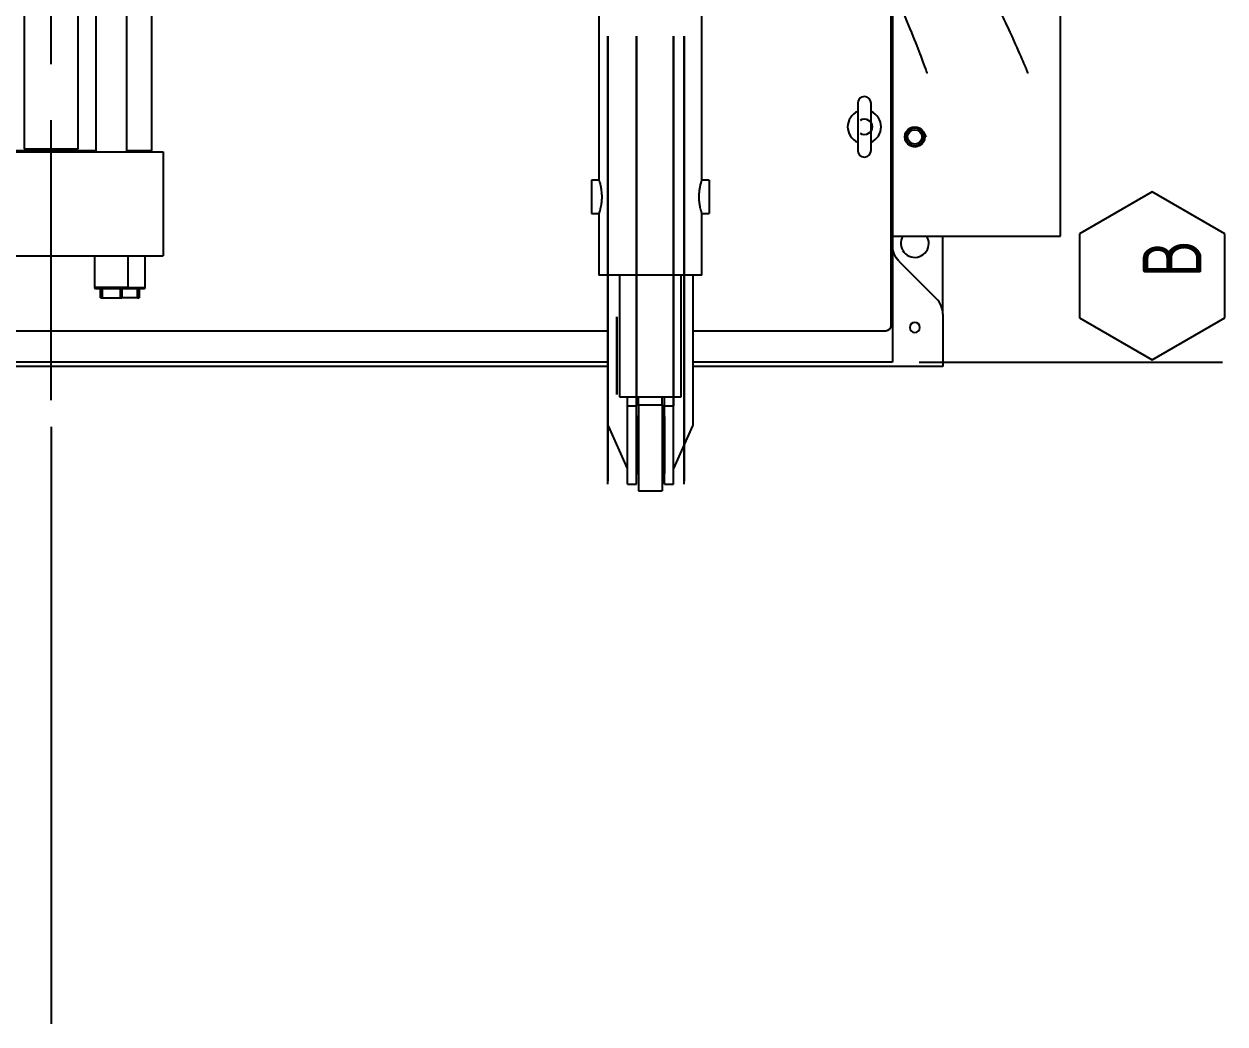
# Model space of a CAD drawing. Header units: millimetres. Extents: x 10462777 to 22643323, y 453826 to 1389191.
# Drawn here: x 11282084 to 11283156, y 578773 to 579665 of the extents above; entities that cross this region are included whole.
import ezdxf

# ---------------------------------------------------------------- set-up
doc = ezdxf.new("R2010")
doc.units = ezdxf.units.MM
doc.header["$LTSCALE"] = 200
doc.header["$MEASUREMENT"] = 0
doc.linetypes.add('CENTER', pattern=[2, 1.25, -0.25, 0.25, -0.25])
doc.layers.add('1', color=1, linetype='CENTER')
doc.layers.add('2', color=2, linetype='CONTINUOUS')
doc.styles.add('iso-1', font='isocp.shx')

# ---------------------------------------------------------------- blocks, each defined once
blk = doc.blocks.new('IDSYMBOL9')
at = {"layer": '1', "color": 152, "linetype": 'Continuous'}
for p, q in [((107.208, 153.641), (104.708, 149.311)), ((112.208, 153.641), (107.208, 153.641)), ((114.708, 149.311), (112.208, 153.641)), ((104.708, 149.311), (107.208, 144.981)), ((112.208, 144.981), (114.708, 149.311)), ((107.208, 144.981), (112.208, 144.981))]:
    blk.add_line(p, q, dxfattribs=at)
at = {"layer": '1', "color": 87, "linetype": 'Continuous', "insert": (109.607, 146.382), "char_height": 3.5, "attachment_point": 7, "line_spacing_factor": 0.963855, "style": 'iso-1'}
blk.add_mtext('\\W00.841;B ', dxfattribs=at)

msp = doc.modelspace()

# ---------------------------------------------------------------- linework, layer by layer
at = {"layer": '1', "color": 23, "linetype": 'CENTER'}
msp.add_line((11282107.87228, 579329.36568, 0), (11282107.87228, 587294.33381, 0), dxfattribs=at)
at = {"layer": '1', "color": 152, "linetype": 'Continuous'}
for p, q in [((11282882.70129, 579363.36616, 0), (11283153.5779, 579363.36616, 0)), ((11282107.87228, 579305.55284, 0), (11282107.87228, 578772.60648, 0))]:
    msp.add_line(p, q, dxfattribs=at)
at = {"layer": '2', "color": 60, "linetype": 'Continuous'}
for p, q in [((11282596.87923, 580650.90118, 0), (11282596.87923, 579525.6816, 0)), ((11282688.88054, 579525.6816, 0), (11282688.88054, 580650.90118, 0)), ((11282827.88801, 579594.36944, 0), (11282827.88801, 579552.36884, 0)), ((11282839.88818, 579552.36884, 0), (11282839.88818, 579594.36944, 0)), ((11282596.94521, 579525.8852, 0), (11282590.37914, 579525.8852, 0)), ((11282590.37914, 579525.8852, 0), (11282590.37914, 579495.88477, 0)), ((11282695.38063, 579525.8852, 0), (11282688.81456, 579525.8852, 0)), ((11282695.38063, 579525.8852, 0), (11282695.38063, 579495.88477, 0)), ((11282590.37914, 579495.88477, 0), (11282596.87923, 579495.88477, 0)), ((11282596.87923, 579495.88477, 0), (11282596.87923, 579440.88399, 0)), ((11282688.88054, 579440.88399, 0), (11282688.88054, 579495.88477, 0)), ((11282688.88054, 579495.88477, 0), (11282695.38063, 579495.88477, 0)), ((11282642.87988, 579440.88399, 0), (11282596.87923, 579440.88399, 0)), ((11282615.37949, 579440.88597, 0), (11282615.37949, 579332.43245, 0)), ((11282688.88054, 579440.88399, 0), (11282642.87988, 579440.88399, 0)), ((11282670.38027, 579332.43245, 0), (11282670.38027, 579440.88597, 0)), ((11282615.37949, 579332.43245, 0), (11282670.38027, 579332.43245, 0)), ((11282632.37973, 579325.22341, 0), (11282632.37973, 579332.43245, 0)), ((11282653.38003, 579325.22341, 0), (11282653.38003, 579332.43245, 0)), ((11282632.37973, 579325.22341, 0), (11282653.38003, 579325.22341, 0)), ((11282632.37973, 579325.22341, 0), (11282632.37973, 579248.43126, 0)), ((11282653.38003, 579325.22341, 0), (11282653.38003, 579248.43126, 0)), ((11282632.37973, 579314.9322, 0), (11282630.37971, 579314.9322, 0)), ((11282630.37971, 579314.9322, 0), (11282630.37971, 579263.93148, 0)), ((11282655.38006, 579314.9322, 0), (11282653.38003, 579314.9322, 0)), ((11282655.38006, 579314.9322, 0), (11282655.38006, 579263.93148, 0)), ((11282630.37971, 579263.93148, 0), (11282632.37973, 579263.93148, 0)), ((11282653.38003, 579263.93148, 0), (11282655.38006, 579263.93148, 0)), ((11282632.37973, 579248.43126, 0), (11282653.38003, 579248.43126, 0))]:
    msp.add_line(p, q, dxfattribs=at)
at = {"layer": '2', "color": 252, "linetype": 'Continuous'}
for p, q in [((11282083.72194, 580482.47725, 0), (11282083.72194, 579553.80713, 0)), ((11282132.02263, 579553.80713, 0), (11282132.02263, 580482.47725, 0)), ((11282197.87356, 579552.13557, 0), (11282197.87356, 580469.89861, 0)), ((11282857.88843, 579396.36663, 0), (11282857.88843, 579762.24503, 0)), ((11282083.72194, 579553.80713, 0), (11282085.39071, 579552.13836, 0)), ((11282083.72194, 579553.80713, 0), (11282132.02263, 579553.80713, 0)), ((11282130.35385, 579552.13836, 0), (11282132.02263, 579553.80713, 0)), ((11282007.87086, 579551.13556, 0), (11282207.8737, 579551.13556, 0)), ((11282067.89061, 579552.13557, 0), (11282085.38909, 579552.13557, 0)), ((11282085.39071, 579552.13836, 0), (11282085.39071, 579551.13552, 0)), ((11282085.39071, 579552.13836, 0), (11282130.35385, 579552.13836, 0)), ((11282130.34217, 579552.13557, 0), (11282147.84165, 579552.13557, 0)), ((11282130.35385, 579551.13552, 0), (11282130.35385, 579552.13836, 0)), ((11282175.38454, 579552.13557, 0), (11282197.87356, 579552.13557, 0)), ((11282196.87355, 579551.13556, 0), (11282197.87356, 579552.13557, 0)), ((11282207.8737, 579551.13556, 0), (11282207.8737, 579458.13423, 0)), ((11282903.88909, 579406.08258, 0), (11282903.88909, 579475.87071, 0)), ((11282007.87086, 579458.13423, 0), (11282207.8737, 579458.13423, 0)), ((11282864.7464, 579453.50957, 0), (11282898.03114, 579420.22483, 0)), ((11282604.87934, 579440.8837, 0), (11282604.87934, 579307.28433, 0)), ((11282680.88042, 579440.8837, 0), (11282680.88042, 579307.28433, 0)), ((11282903.88909, 579406.08249, 0), (11282903.88909, 579365.36619, 0)), ((11281610.87897, 579391.36656, 0), (11282604.87709, 579391.36656, 0)), ((11282680.85917, 579391.36656, 0), (11282852.88836, 579391.36656, 0)), ((11282604.86547, 579359.3661, 0), (11281610.87775, 579359.3661, 0)), ((11282903.88909, 579359.3661, 0), (11282680.86358, 579359.3661, 0)), ((11282903.88909, 579365.36619, 0), (11282903.88909, 579359.3661, 0)), ((11282622.34123, 579324.43234, 0), (11282622.34123, 579332.43221, 0)), ((11282630.34134, 579324.43234, 0), (11282630.34134, 579332.43221, 0)), ((11282655.41842, 579324.43234, 0), (11282655.41842, 579332.43221, 0)), ((11282663.41854, 579324.43234, 0), (11282663.41854, 579332.43221, 0)), ((11282622.34123, 579324.43234, 0), (11282630.34134, 579324.43234, 0)), ((11282622.34123, 579254.43134, 0), (11282622.34123, 579324.43234, 0)), ((11282630.34134, 579254.43134, 0), (11282630.34134, 579324.43234, 0)), ((11282655.41842, 579324.43234, 0), (11282663.41854, 579324.43234, 0)), ((11282655.41842, 579254.43134, 0), (11282655.41842, 579324.43234, 0)), ((11282663.41854, 579254.43134, 0), (11282663.41854, 579324.43234, 0)), ((11282605.25417, 579306.42992, 0), (11282622.23901, 579268.45684, 0)), ((11282680.5056, 579306.42992, 0), (11282663.52076, 579268.45684, 0)), ((11282622.34123, 579254.43134, 0), (11282630.34134, 579254.43134, 0)), ((11282655.41842, 579254.43134, 0), (11282663.41854, 579254.43134, 0))]:
    msp.add_line(p, q, dxfattribs=at)
at = {"layer": '2', "color": 7, "linetype": 'Continuous'}
for p, q in [((11282147.85285, 580461.89849, 0), (11282147.85285, 579551.14235, 0)), ((11282175.39324, 579551.14235, 0), (11282175.39324, 580461.89849, 0)), ((11282146.62283, 579458.13477, 0), (11282146.62283, 579429.88383, 0)), ((11282176.62326, 579429.88383, 0), (11282176.62326, 579458.13477, 0)), ((11282191.97315, 579429.88383, 0), (11282191.97315, 579458.13477, 0)), ((11282146.62283, 579429.88383, 0), (11282147.62285, 579428.88382, 0)), ((11282176.62326, 579429.88383, 0), (11282146.62283, 579429.88383, 0)), ((11282175.62325, 579428.88382, 0), (11282147.62285, 579428.88382, 0)), ((11282152.12291, 579420.88371, 0), (11282152.12291, 579428.88382, 0)), ((11282153.49889, 579428.88382, 0), (11282153.49889, 579420.88371, 0)), ((11282169.7472, 579420.88371, 0), (11282169.7472, 579428.88382, 0)), ((11282171.12318, 579428.88382, 0), (11282171.12318, 579420.88371, 0)), ((11282190.97313, 579428.88382, 0), (11282175.62256, 579428.88382, 0)), ((11282175.62325, 579428.88382, 0), (11282176.62326, 579429.88383, 0)), ((11282176.62395, 579429.88383, 0), (11282191.97315, 579429.88383, 0)), ((11282185.09709, 579420.88371, 0), (11282185.09709, 579428.88382, 0)), ((11282186.47307, 579428.88382, 0), (11282186.47307, 579420.88371, 0)), ((11282190.97313, 579428.88382, 0), (11282191.97315, 579429.88383, 0)), ((11282152.12291, 579420.88371, 0), (11282153.49889, 579420.88371, 0)), ((11282153.49889, 579420.88371, 0), (11282169.7472, 579420.88371, 0)), ((11282169.7472, 579420.88371, 0), (11282171.12318, 579420.88371, 0)), ((11282185.09709, 579420.88371, 0), (11282171.12329, 579420.88371, 0)), ((11282185.09709, 579420.88371, 0), (11282186.47307, 579420.88371, 0))]:
    msp.add_line(p, q, dxfattribs=at)
at = {"layer": '2', "color": 11, "linetype": 'Continuous'}
for p, q in [((11282858.88845, 579762.24682, 0), (11282858.88845, 579363.36616, 0)), ((11283008.89058, 579475.86776, 0), (11283008.89058, 579675.8706, 0)), ((11282858.88845, 579475.86776, 0), (11283008.89058, 579475.86776, 0)), ((11282604.86922, 579363.36616, 0), (11281610.87072, 579363.36616, 0)), ((11282858.88845, 579363.36616, 0), (11282680.87811, 579363.36616, 0))]:
    msp.add_line(p, q, dxfattribs=at)
at = {"layer": '2', "color": 95, "linetype": 'Continuous'}
for p, q in [((11282604.87934, 579654.43702, 0), (11282604.87934, 579364.4329, 0)), ((11282604.87934, 579534.88122, 0), (11282604.87934, 579654.43702, 0)), ((11282672.88031, 579534.88122, 0), (11282672.88031, 579654.43702, 0)), ((11282672.88031, 579654.43702, 0), (11282672.88031, 579364.4329, 0)), ((11282604.87934, 579532.31395, 0), (11282604.87934, 579534.88122, 0)), ((11282604.87934, 579418.21465, 0), (11282604.87934, 579532.31395, 0)), ((11282672.88031, 579532.31395, 0), (11282672.88031, 579534.88122, 0)), ((11282672.88031, 579418.21465, 0), (11282672.88031, 579532.31395, 0)), ((11282604.87934, 579415.64738, 0), (11282604.87934, 579418.21465, 0)), ((11282604.87934, 579334.46108, 0), (11282604.87934, 579415.64738, 0)), ((11282672.88031, 579415.64738, 0), (11282672.88031, 579418.21465, 0)), ((11282672.88031, 579334.46108, 0), (11282672.88031, 579415.64738, 0)), ((11282604.87934, 579364.4329, 0), (11282604.87934, 579307.28433, 0)), ((11282672.88031, 579364.4329, 0), (11282672.88031, 579307.28433, 0)), ((11282604.87934, 579324.43234, 0), (11282604.87934, 579334.46108, 0)), ((11282672.88031, 579324.43234, 0), (11282672.88031, 579334.46108, 0)), ((11282604.87934, 579254.43134, 0), (11282604.87934, 579324.43234, 0)), ((11282672.88031, 579254.43134, 0), (11282672.88031, 579324.43234, 0)), ((11282604.87934, 579307.28433, 0), (11282604.87934, 579306.42992, 0)), ((11282604.87934, 579271.83159, 0), (11282604.87934, 579307.03209, 0)), ((11282604.87934, 579306.42992, 0), (11282604.87934, 579268.45684, 0)), ((11282672.88031, 579307.28433, 0), (11282672.88031, 579306.42992, 0)), ((11282672.88031, 579271.83159, 0), (11282672.88031, 579307.03209, 0)), ((11282672.88031, 579306.42992, 0), (11282672.88031, 579268.45684, 0)), ((11282604.87934, 579268.45684, 0), (11282604.87934, 579267.60244, 0)), ((11282604.87934, 579267.60244, 0), (11282604.87934, 579257.12057, 0)), ((11282672.88031, 579268.45684, 0), (11282672.88031, 579267.60244, 0)), ((11282672.88031, 579267.60244, 0), (11282672.88031, 579257.12057, 0)), ((11282604.87934, 579254.43134, 0), (11282604.87934, 579257.12057, 0)), ((11282672.88031, 579254.43134, 0), (11282672.88031, 579257.12057, 0))]:
    msp.add_line(p, q, dxfattribs=at)
at = {"layer": '2', "color": 172, "linetype": 'Continuous'}
for p, q in [((11282630.34134, 579364.4329, 0), (11282630.34134, 579654.43702, 0)), ((11282630.34134, 579654.43702, 0), (11282630.34134, 579324.43234, 0)), ((11282663.41854, 579654.43702, 0), (11282663.41854, 579324.43234, 0)), ((11282663.41854, 579364.4329, 0), (11282663.41854, 579654.43702, 0)), ((11282612.87946, 579334.43248, 0), (11282612.87946, 579403.71549, 0)), ((11282612.87946, 579403.71549, 0), (11282612.87946, 579334.43248, 0)), ((11282630.34134, 579254.43134, 0), (11282630.34134, 579364.4329, 0)), ((11282663.41854, 579254.43134, 0), (11282663.41854, 579364.4329, 0)), ((11282630.34134, 579254.43134, 0), (11282630.34134, 579324.43234, 0)), ((11282663.41854, 579254.43134, 0), (11282663.41854, 579324.43234, 0))]:
    msp.add_line(p, q, dxfattribs=at)
at = {"layer": '2', "color": 95, "linetype": 'CENTER'}
for p, q in [((11282604.87934, 579533.59758, 0), (11282604.87934, 579306.85713, 0)), ((11282672.88031, 579306.85713, 0), (11282672.88031, 579533.59758, 0)), ((11282604.87934, 579268.02964, 0), (11282604.87934, 579416.93101, 0)), ((11282672.88031, 579416.93101, 0), (11282672.88031, 579268.02964, 0))]:
    msp.add_line(p, q, dxfattribs=at)
at = {"layer": '2', "color": 60, "linetype": 'Continuous', "extrusion": (0, 0, -1)}
msp.add_circle((-11282878.88873, 579564.36901, 0), 7.90011, dxfattribs=at)
at = {"layer": '2', "color": 60, "linetype": 'Continuous'}
msp.add_circle((11282878.88873, 579564.36901, 0), 6.40009, dxfattribs=at)
at = {"layer": '2', "color": 252, "linetype": 'Continuous', "extrusion": (0, 0, -1)}
msp.add_circle((-11282878.88873, 579394.3666, 0), 4.50006, dxfattribs=at)
at = {"layer": '2', "color": 60, "linetype": 'Continuous'}
for centre, radius, start, end in [((11282833.88809, 579594.36944, 0), 6.00009, 0, 180), ((11282833.88809, 579573.36914, 0), 14.94827, 113.66998583, 246.33559313), ((11282833.88809, 579573.36914, 0), 14.94827, 293.66438893, 66.32999634), ((11282833.88809, 579552.36884, 0), 6.00009, 180, 0)]:
    msp.add_arc(centre, radius, start, end, dxfattribs=at)
at = {"layer": '2', "color": 252, "linetype": 'Continuous', "extrusion": (0, 0, -1)}
for centre, radius, start, end in [((-11282833.88809, 579573.36914, 0), 7.0001, 59.00064468, 180), ((-11282833.88809, 579573.36914, 0), 7.0001, 180, 300.99935532), ((-11282878.88873, 579467.65191, 0), 20.00028, 315.00000008, 0)]:
    msp.add_arc(centre, radius, start, end, dxfattribs=at)
at = {"layer": '2', "color": 60, "linetype": 'Continuous', "extrusion": (0, 0, -1)}
for start, end in [(329.99999994, 30.00000006), (30.00000006, 90), (90, 149.99999994), (149.99999994, 210.00000006), (270, 329.99999994), (210.00000006, 270)]:
    msp.add_arc((-11282878.88873, 579564.36901, 0), 9.00013, start, end, dxfattribs=at)
at = {"layer": '2', "color": 252, "linetype": 'Continuous'}
for centre, radius, start, end in [((11282878.88873, 579469.36766, 0), 12.50018, 148.66878001, 0), ((11282878.88873, 579469.36766, 0), 12.50018, 0, 31.33128033), ((11282883.8888, 579406.08249, 0), 20.00028, 0, 44.99999992), ((11282852.88836, 579396.36663, 0), 5.00007, 270, 0)]:
    msp.add_arc(centre, radius, start, end, dxfattribs=at)
at = {"layer": '2', "color": 163, "linetype": 'Continuous'}
for points in [[(11282979.89022, 579621.45651, 0), (11282979.89017, 579621.45665, 0), (11282979.89011, 579621.45679, 0), (11282828.28432, 580009.37533, 0), (11282712.45678, 580009.37533, 0), (11282596.62923, 580009.37533, 0)], [(11282889.88893, 579621.45651, 0), (11282889.88889, 579621.45665, 0), (11282889.88884, 579621.45679, 0), (11282787.92608, 579941.37437, 0), (11282671.97736, 579941.37437, 0), (11282556.02865, 579941.37437, 0)]]:
    msp.add_open_spline(points, degree=5, dxfattribs=at)
at = {"layer": '2', "color": 60, "linetype": 'Continuous'}
for points, knots in [([(11282889.28119, 579564.36901, 0), (11282888.85617, 579565.10516, 0), (11282888.42805, 579565.84669, 0), (11282887.56285, 579567.34525, 0), (11282887.12571, 579568.1024, 0), (11282886.68307, 579568.86908, 0)], [0, 0, 0, 0, 0.5, 0.5, 1, 1, 1, 1]), ([(11282596.87923, 579525.88519, 0), (11282596.87923, 579525.8852, 0), (11282596.87916, 579525.88542, 0), (11282596.88698, 579525.86147, 0), (11282596.91052, 579525.78898, 0), (11282596.92034, 579525.7587, 0), (11282596.94391, 579525.68571, 0), (11282596.95771, 579525.64285, 0), (11282597.03563, 579525.39965, 0), (11282597.12673, 579525.11263, 0), (11282597.29797, 579524.5484, 0), (11282597.36083, 579524.33787, 0), (11282597.49672, 579523.87065, 0), (11282597.56867, 579523.61765, 0), (11282597.79306, 579522.80306, 0), (11282597.95418, 579522.18621, 0), (11282598.1593, 579521.32073, 0), (11282598.20062, 579521.14237, 0), (11282598.2827, 579520.77876, 0), (11282598.32344, 579520.59358, 0), (11282598.44439, 579520.028, 0), (11282598.52332, 579519.63761, 0), (11282598.67555, 579518.83022, 0), (11282598.74886, 579518.41322, 0), (11282598.85293, 579517.76717, 0), (11282598.88663, 579517.54839, 0), (11282598.95177, 579517.1038, 0), (11282598.98329, 579516.8773, 0), (11282599.1331, 579515.73731, 0), (11282599.2283, 579514.80015, 0), (11282599.32609, 579513.35671, 0), (11282599.35119, 579512.86924, 0), (11282599.37657, 579512.12817, 0), (11282599.38299, 579511.87876, 0), (11282599.39151, 579511.3819, 0), (11282599.39362, 579511.13411, 0), (11282599.39368, 579509.89834, 0), (11282599.35998, 579508.91976, 0), (11282599.27848, 579507.70894, 0), (11282599.26021, 579507.4674, 0), (11282599.21982, 579506.9856, 0), (11282599.19775, 579506.74614, 0), (11282599.12681, 579506.03741, 0), (11282599.073, 579505.57557, 0), (11282598.95438, 579504.67235, 0), (11282598.88956, 579504.23098, 0), (11282598.78554, 579503.58412, 0), (11282598.74974, 579503.37105, 0), (11282598.6761, 579502.94999, 0), (11282598.63816, 579502.74148, 0), (11282598.44563, 579501.72021, 0), (11282598.28253, 579500.96952, 0), (11282598.03816, 579499.93792, 0), (11282597.95673, 579499.60992, 0), (11282597.83632, 579499.14225, 0), (11282597.79643, 579498.9903, 0), (11282597.71838, 579498.69778, 0), (11282597.6801, 579498.5568, 0), (11282597.49302, 579497.87784, 0), (11282597.35722, 579497.41691, 0), (11282597.21397, 579496.94476, 0), (11282597.18665, 579496.85558, 0), (11282597.13491, 579496.68796, 0), (11282597.11047, 579496.60947, 0), (11282597.04262, 579496.39294, 0), (11282597.00438, 579496.27279, 0), (11282596.91169, 579495.9835, 0), (11282596.87919, 579495.88466, 0), (11282596.87922, 579495.88475, 0)], [0, 0, 0, 0, 0.0000317087, 0.0312807178, 0.0312807178, 0.0469052223, 0.0469052223, 0.0625297269, 0.0625297269, 0.1250277451, 0.1250277451, 0.1562767542, 0.1562767542, 0.1875257633, 0.1875257633, 0.2500237815, 0.2500237815, 0.2656482861, 0.2656482861, 0.2812727906, 0.2812727906, 0.3125217997, 0.3125217997, 0.3437708088, 0.3437708088, 0.3593953134, 0.3593953134, 0.3750198179, 0.3750198179, 0.4375178361, 0.4375178361, 0.4687668452, 0.4687668452, 0.4843913498, 0.4843913498, 0.5000158543, 0.5000158543, 0.5625138725, 0.5625138725, 0.5781383771, 0.5781383771, 0.5937628816, 0.5937628816, 0.6250118907, 0.6250118907, 0.6562608999, 0.6562608999, 0.6718854044, 0.6718854044, 0.687509909, 0.687509909, 0.7500079272, 0.7500079272, 0.7812569363, 0.7812569363, 0.7968814408, 0.7968814408, 0.8125059454, 0.8125059454, 0.8750039636, 0.8750039636, 0.8906284681, 0.8906284681, 0.9062529727, 0.9062529727, 0.9375019818, 0.9375019818, 1, 1, 1, 1]), ([(11282688.88054, 579495.88475, 0), (11282688.88051, 579495.88484, 0), (11282688.8481, 579495.98343, 0), (11282688.7555, 579496.27243, 0), (11282688.7173, 579496.39245, 0), (11282688.64953, 579496.60873, 0), (11282688.62512, 579496.68712, 0), (11282688.57339, 579496.8547, 0), (11282688.54607, 579496.94387, 0), (11282688.40279, 579497.41611, 0), (11282688.26683, 579497.87749, 0), (11282688.07937, 579498.5579, 0), (11282688.041, 579498.69921, 0), (11282687.96275, 579498.99251, 0), (11282687.92292, 579499.14429, 0), (11282687.80281, 579499.61085, 0), (11282687.72153, 579499.93825, 0), (11282687.47743, 579500.96868, 0), (11282687.31428, 579501.71941, 0), (11282687.08284, 579502.94713, 0), (11282687.00906, 579503.36764, 0), (11282686.87068, 579504.22789, 0), (11282686.806, 579504.66811, 0), (11282686.68759, 579505.56893, 0), (11282686.63385, 579506.02954, 0), (11282686.56295, 579506.73634, 0), (11282686.54093, 579506.9746, 0), (11282686.50041, 579507.45658, 0), (11282686.48203, 579507.69882, 0), (11282686.40016, 579508.91088, 0), (11282686.36637, 579509.88868, 0), (11282686.36607, 579511.12109, 0), (11282686.36811, 579511.36809, 0), (11282686.37643, 579511.86311, 0), (11282686.38272, 579512.11162, 0), (11282686.40793, 579512.85556, 0), (11282686.43298, 579513.3446, 0), (11282686.53067, 579514.79186, 0), (11282686.6259, 579515.73038, 0), (11282686.77558, 579516.8708, 0), (11282686.80707, 579517.09728, 0), (11282686.87217, 579517.54203, 0), (11282686.90587, 579517.76094, 0), (11282687.00993, 579518.40753, 0), (11282687.08329, 579518.82509, 0), (11282687.23571, 579519.6339, 0), (11282687.31478, 579520.02515, 0), (11282687.43603, 579520.59221, 0), (11282687.47692, 579520.7781, 0), (11282687.55915, 579521.1424, 0), (11282687.60024, 579521.31975, 0), (11282687.80482, 579522.18307, 0), (11282687.96575, 579522.79946, 0), (11282688.15279, 579523.47859, 0), (11282688.18949, 579523.60981, 0), (11282688.2612, 579523.86286, 0), (11282688.29629, 579523.98494, 0), (11282688.39813, 579524.33514, 0), (11282688.46093, 579524.54553, 0), (11282688.63205, 579525.10945, 0), (11282688.7231, 579525.39639, 0), (11282688.80117, 579525.64007, 0), (11282688.81502, 579525.68309, 0), (11282688.83881, 579525.75679, 0), (11282688.84872, 579525.78737, 0), (11282688.87252, 579525.86067, 0), (11282688.88055, 579525.88524, 0), (11282688.88054, 579525.88521, 0), (11282688.88054, 579525.8852, 0)], [0, 0, 0, 0, 0.0624816183, 0.0624816183, 0.0937224275, 0.0937224275, 0.1093428321, 0.1093428321, 0.1249632367, 0.1249632367, 0.187444855, 0.187444855, 0.2030652596, 0.2030652596, 0.2186856642, 0.2186856642, 0.2499264733, 0.2499264733, 0.3124080917, 0.3124080917, 0.3436489008, 0.3436489008, 0.37488971, 0.37488971, 0.4061305192, 0.4061305192, 0.4217509238, 0.4217509238, 0.4373713283, 0.4373713283, 0.4998529467, 0.4998529467, 0.5154733513, 0.5154733513, 0.5310937559, 0.5310937559, 0.562334565, 0.562334565, 0.6248161834, 0.6248161834, 0.6404365879, 0.6404365879, 0.6560569925, 0.6560569925, 0.6872978017, 0.6872978017, 0.7185386109, 0.7185386109, 0.7341590154, 0.7341590154, 0.74977942, 0.74977942, 0.8122610384, 0.8122610384, 0.8278814429, 0.8278814429, 0.8435018475, 0.8435018475, 0.8747426567, 0.8747426567, 0.937224275, 0.937224275, 0.9528446796, 0.9528446796, 0.9684650842, 0.9684650842, 0.9997058934, 1, 1, 1, 1])]:
    msp.add_open_spline(points, degree=3, knots=knots, dxfattribs=at)
at = {"layer": '2', "color": 252, "linetype": 'Continuous'}
for points in [[(11282604.87934, 579307.28433, 0), (11282604.87934, 579306.99953, 0), (11282605.00571, 579306.71472, 0), (11282605.25417, 579306.42992, 0)], [(11282680.88042, 579307.28433, 0), (11282680.88042, 579306.99949, 0), (11282680.75408, 579306.71476, 0), (11282680.5056, 579306.42992, 0)]]:
    msp.add_open_spline(points, degree=3, dxfattribs=at)

# ---------------------------------------------------------------- block references
at = {"layer": '1', "color": 152, "linetype": 'Continuous', "xscale": 15.00021306972, "yscale": 15.00021306972, "zscale": 15.00021306972, "rotation": 90}
msp.add_blockref('IDSYMBOL9', (11285330.49683, 577794.69363, 0), dxfattribs=at)

doc.saveas('drawing.dxf')
